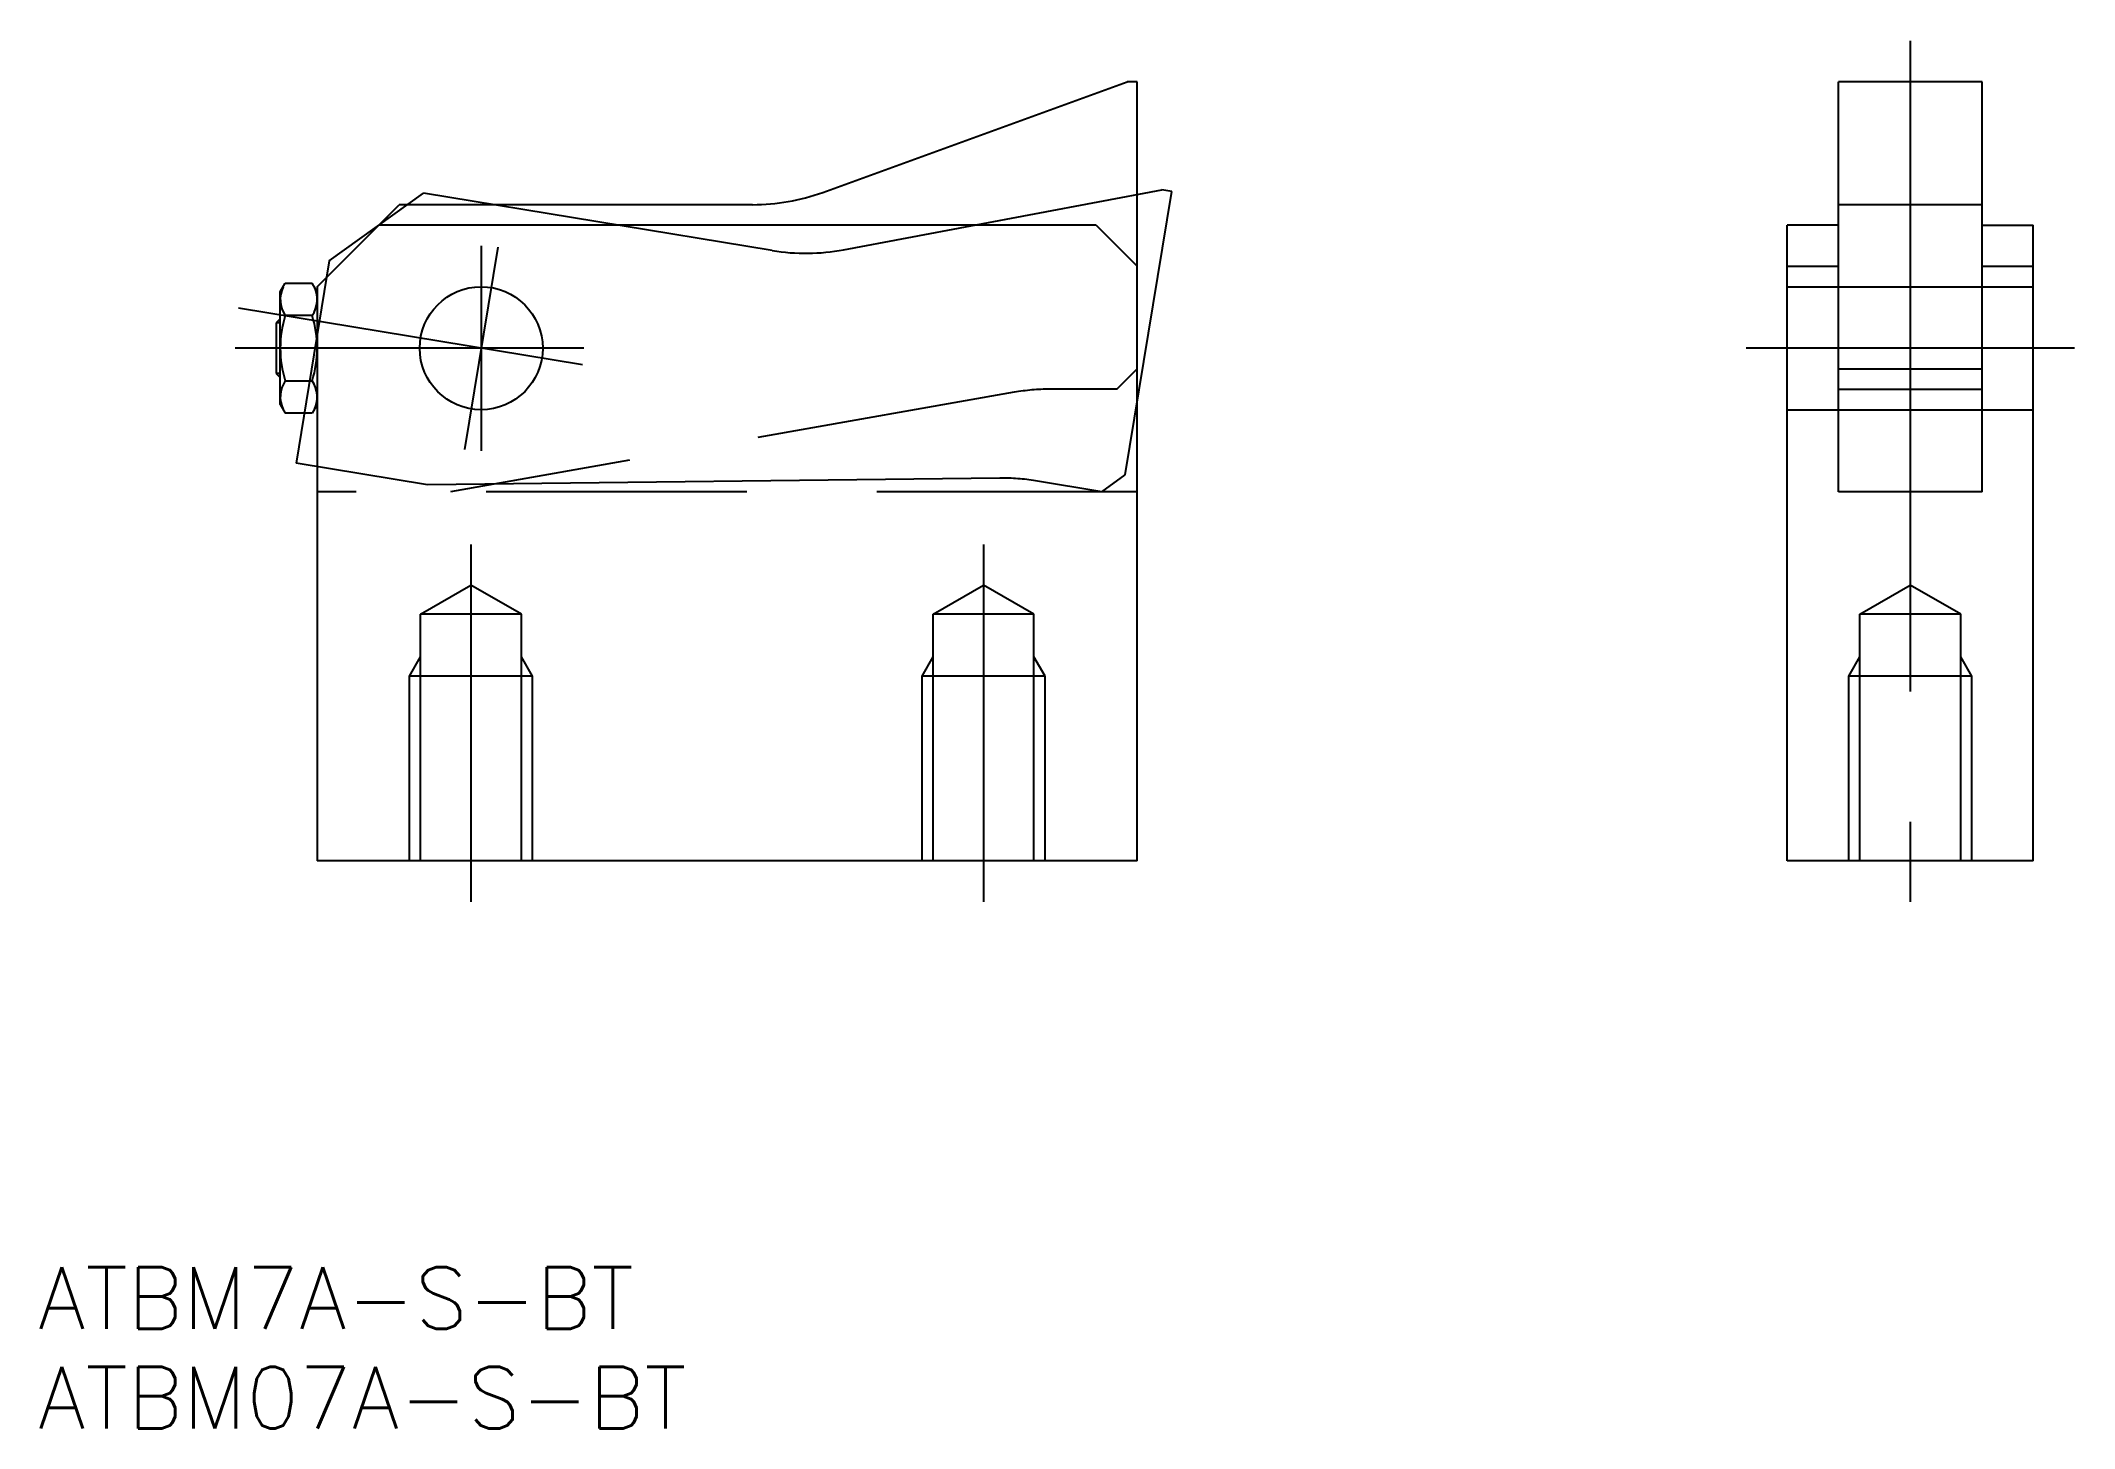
# Model space of a CAD drawing. Extents: x -13.5 to 85.7, y -27.7 to 40.
import ezdxf

# ---------------------------------------------------------------- set-up
doc = ezdxf.new("R2010")
doc.units = 0
for name, pattern in [('CENTER', [50.8, 31.75, -6.35, 6.35, -6.35]), ('DASHED', [19.05, 12.7, -6.35]), ('PHANTOM', [63.5, 31.75, -6.35, 6.35, -6.35, 6.35, -6.35])]:
    doc.linetypes.add(name, pattern=pattern)
doc.layers.get('0').update_dxf_attribs({"linetype": 'CONTINUOUS'})
doc.layers.add('CENTER', color=1, linetype='CENTER')
doc.styles.get("Standard").update_dxf_attribs({"font": 'txt.shx', "height": 3, "bigfont": 'bigfont.shx'})

# ---------------------------------------------------------------- blocks, each defined once
blk = doc.blocks.new('*U4')
at = {"color": 7, "linetype": 'CONTINUOUS'}
blk.add_text('ATBM7A-S-BT', height=3, dxfattribs=at).set_placement((-13.613, -22.827))
blk = doc.blocks.new('*U5')
at = {"color": 7, "linetype": 'CONTINUOUS'}
blk.add_text('ATBM07A-S-BT', height=3, dxfattribs=at).set_placement((-13.613, -27.686))

msp = doc.modelspace()

# ---------------------------------------------------------------- linework, layer by layer
at = {"color": 7, "linetype": 'CONTINUOUS'}
for p, q in [((24.656, 32.602), (39.5, 38)), ((40, 38), (39.5, 38)), ((40, 0), (40, 38)), ((74.199, 18), (74.199, 38)), ((81.199, 38), (74.199, 38)), ((81.199, 18), (81.199, 38)), ((0, 28), (4, 32)), ((21.238, 32), (4, 32)), ((38, 31), (3, 31)), ((38, 31), (40, 29)), ((71.699, 0), (71.699, 31)), ((74.199, 31), (71.699, 31)), ((81.199, 31), (83.699, 31)), ((83.699, 0), (83.699, 31)), ((71.699, 29), (74.199, 29)), ((81.199, 29), (83.699, 29)), ((-1.8, 27.75), (-1.554, 28.175)), ((-1.554, 28.175), (-0.246, 28.175)), ((0, 27.75), (-0.246, 28.175)), ((0, 28), (0, 0)), ((-1.8, 22.25), (-1.8, 27.75)), ((-1.8, 26.429), (-2, 26.229)), ((-2, 26.229), (-2, 23.77)), ((-0.246, 26.588), (-1.554, 26.588)), ((74.199, 24), (81.199, 24)), ((-2, 23.77), (-1.8, 23.57)), ((-1.554, 23.412), (-0.246, 23.412)), ((74.199, 23), (81.199, 23)), ((-1.8, 22.25), (-1.554, 21.825)), ((-0.246, 21.825), (-1.554, 21.825)), ((0, 22.25), (-0.246, 21.825)), ((81.199, 18), (74.199, 18)), ((40, 0), (0, 0)), ((83.699, 0), (71.699, 0))]:
    msp.add_line(p, q, dxfattribs=at)
at = {"color": 3, "linetype": 'PHANTOM'}
for p, q in [((0.592, 29.257), (5.188, 32.556)), ((22.198, 29.761), (5.188, 32.556)), ((25.668, 29.801), (41.191, 32.72)), ((39.414, 18.825), (41.684, 32.639)), ((41.684, 32.639), (41.191, 32.72)), ((8.811, 29.934), (7.189, 20.066)), ((0.592, 29.257), (-1.029, 19.39)), ((12.934, 24.189), (-3.841, 26.946)), ((5.385, 18.336), (-1.029, 19.39)), ((33.302, 18.662), (5.385, 18.336)), ((38.265, 18), (35.04, 18.53)), ((38.265, 18), (39.414, 18.825))]:
    msp.add_line(p, q, dxfattribs=at)
at = {"color": 3, "linetype": 'DASHED'}
for p, q in [((81.199, 32), (74.199, 32)), ((71.699, 28), (83.699, 28)), ((39, 23), (40, 24)), ((33.995, 22.848), (6.5, 18)), ((39, 23), (35.731, 23)), ((71.699, 22), (83.699, 22)), ((40, 18), (0, 18)), ((5.041, 12.024), (7.5, 13.443)), ((9.958, 12.024), (7.5, 13.443)), ((30.041, 12.024), (32.5, 13.443)), ((34.958, 12.024), (32.5, 13.443)), ((75.24, 12.024), (77.699, 13.443)), ((80.157, 12.024), (77.699, 13.443)), ((5.041, 0), (5.041, 12.024)), ((9.958, 12.024), (5.041, 12.024)), ((9.958, 0), (9.958, 12.024)), ((30.041, 0), (30.041, 12.024)), ((34.958, 12.024), (30.041, 12.024)), ((34.958, 0), (34.958, 12.024)), ((75.24, 0), (75.24, 12.024)), ((80.157, 12.024), (75.24, 12.024)), ((80.157, 0), (80.157, 12.024)), ((4.5, 9), (5.041, 9.938)), ((10.5, 9), (9.958, 9.938)), ((29.5, 9), (30.041, 9.938)), ((35.5, 9), (34.958, 9.938)), ((74.699, 9), (75.24, 9.938)), ((80.699, 9), (80.157, 9.938)), ((4.5, 0), (4.5, 9)), ((10.5, 9), (4.5, 9)), ((10.5, 0), (10.5, 9)), ((29.5, 0), (29.5, 9)), ((35.5, 9), (29.5, 9)), ((35.5, 0), (35.5, 9)), ((74.699, 0), (74.699, 9)), ((80.699, 9), (74.699, 9)), ((80.699, 0), (80.699, 9))]:
    msp.add_line(p, q, dxfattribs=at)
at = {"color": 3, "linetype": 'CONTINUOUS'}
for p, q in [((-1.8, 26.229), (-2, 26.229)), ((-1.8, 23.77), (-2, 23.77))]:
    msp.add_line(p, q, dxfattribs=at)
at = {"color": 7, "linetype": 'CONTINUOUS'}
msp.add_circle((8, 25), 3, dxfattribs=at)
for centre, radius, start, end in [((21.238, 42), 10, 270, 289.98311), ((-0.394, 27.382), 1.406, 154.38425, 214.38425), ((-1.406, 27.382), 1.406, 325.61575, 25.61575), ((3.454, 25), 5.254, 162.41205, 197.58795), ((-5.254, 25), 5.254, 342.41205, 17.58795), ((-0.394, 22.618), 1.406, 145.61575, 205.61575), ((-1.406, 22.618), 1.406, 334.38425, 34.38425)]:
    msp.add_arc(centre, radius, start, end, dxfattribs=at)
at = {"color": 3, "linetype": 'PHANTOM'}
for centre, start, end in [((23.82, 39.629), 260.66863, 280.65174), ((33.419, 8.662), 80.66863, 90.66863)]:
    msp.add_arc(centre, 10, start, end, dxfattribs=at)
at = {"color": 3, "linetype": 'DASHED'}
msp.add_arc((35.731, 13), 10, 90, 100, dxfattribs=at)
at = {"layer": 'CENTER', "color": 1, "linetype": 'CENTER'}
for p, q in [((77.699, 40), (77.699, -2)), ((8, 30), (8, 20)), ((13, 25), (-4, 25)), ((85.699, 25), (69.699, 25)), ((7.5, 15.419), (7.5, -2)), ((32.5, 15.419), (32.5, -2))]:
    msp.add_line(p, q, dxfattribs=at)

# ---------------------------------------------------------------- block references
at = {"color": 7, "linetype": 'CONTINUOUS'}
for name in ['*U4', '*U5']:
    msp.add_blockref(name, (0, 0), dxfattribs=at)

doc.saveas('drawing.dxf')
